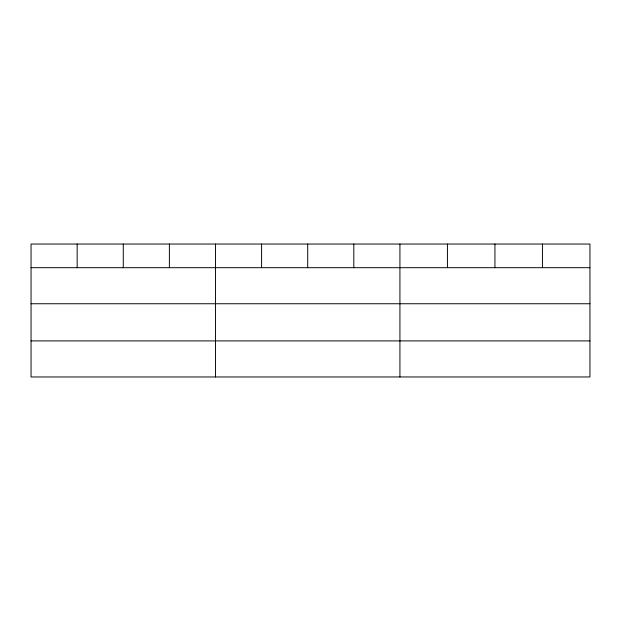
<?xml version="1.0" encoding="UTF-8"?>
<svg xmlns="http://www.w3.org/2000/svg" width="621" height="621" viewBox="0 0 621 621"><rect width="100%" height="100%" fill="white"/><g stroke="black" fill="none" stroke-linecap="round" stroke-linejoin="round"><path stroke-width="0.93" d="M589.95 303.747L589.95 244.037L31.05 244.037L31.05 376.963L589.95 376.963L589.95 303.747L31.05 303.747M31.05 267.69L589.95 267.69M31.05 340.906L589.95 340.906M542.443 244.037L542.443 267.69M494.937 244.037L494.937 267.69M447.43 244.037L447.43 267.69M399.924 244.037L399.924 376.963M353.815 244.037L353.815 267.69M307.705 244.037L307.705 267.69M261.596 244.037L261.596 267.69M215.487 244.037L215.487 376.963M169.378 244.037L169.378 267.69M123.269 244.037L123.269 267.69M77.159 244.037L77.159 267.69"/></g></svg>
